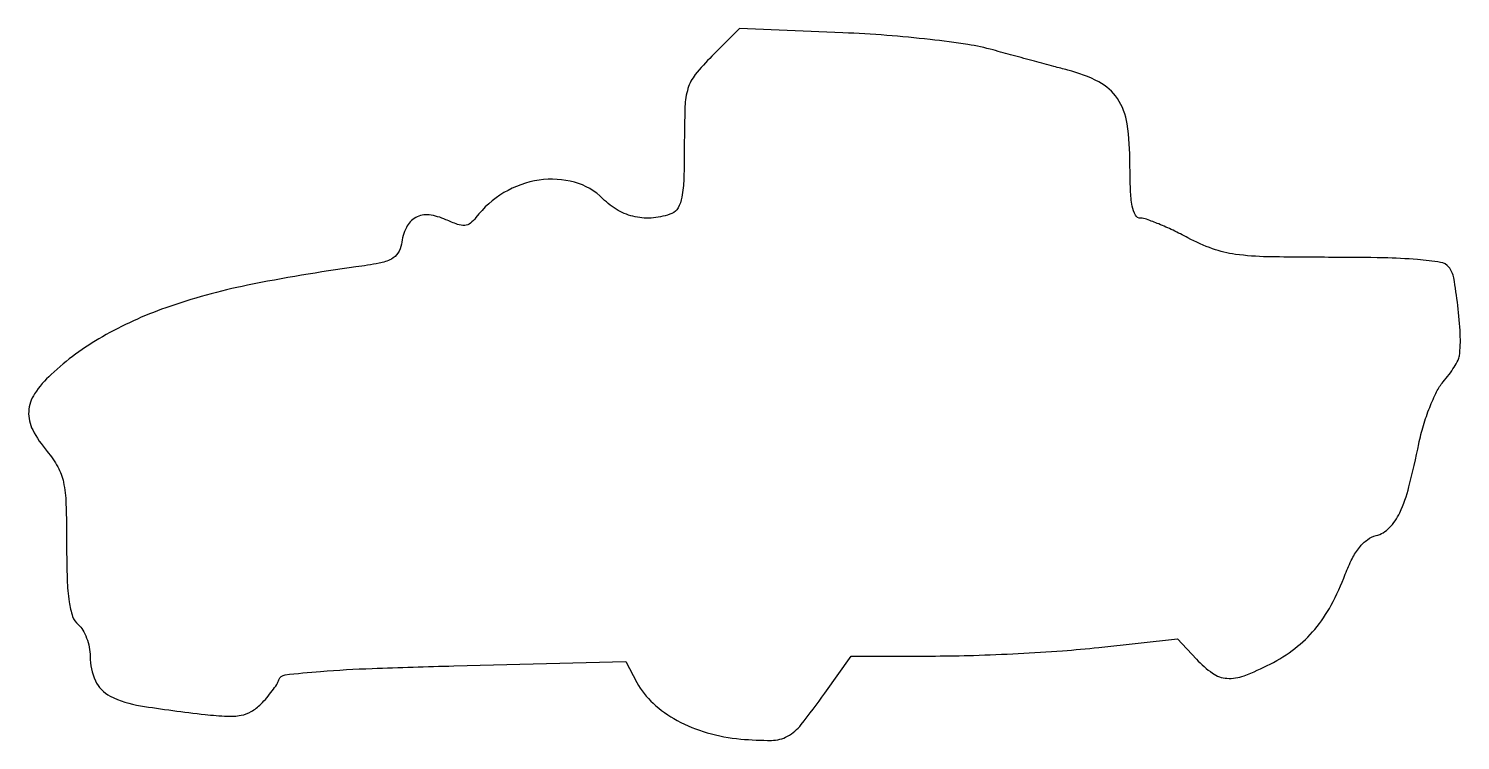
# Model space of a CAD drawing. Extents: x 0 to 183, y 0 to 91.
import ezdxf

# ---------------------------------------------------------------- set-up
doc = ezdxf.new("R2010")
doc.units = 0

msp = doc.modelspace()

# ---------------------------------------------------------------- linework, layer by layer
msp.add_lwpolyline([(87.529451, 87.729451, 0.026437), (85.411487, 85.374837, 0.095902), (84.470784, 83.604618, 0.066075), (84.084688, 81.289887, 0.00833), (84, 76.206989, -0.007914), (83.934355, 72.059715, -0.037578), (83.681541, 69.700995, -0.074022), (83.206326, 68.312115, -0.183764), (82.418213, 67.606989, -0.067394), (80.043644, 67.046429, -0.077276), (77.718323, 67.179128, -0.077101), (75.538869, 68.012313, -0.066687), (73.590909, 69.5, 0.130181), (69.96704, 71.606248, 0.10419), (65.444177, 71.877747, 0.09714), (60.930914, 70.2744, 0.09724), (57.359547, 67.085463, -0.067351), (56.643706, 66.365513, -0.147278), (55.923148, 66.093216, -0.101706), (54.992346, 66.218562, -0.022742), (53.497624, 66.819129, 0.077114), (51.351505, 67.421419, 0.157161), (49.651382, 67.090766, 0.156454), (48.459278, 65.827804, 0.076229), (47.810034, 63.683411, -0.108639), (47.380964, 62.537429, -0.133511), (46.53322, 61.777762, -0.069583), (44.972871, 61.249811, -0.013172), (42, 60.767071, 0.016211), (28.116943, 58.426066, 0.034923), (17.669973, 55.542797, 0.044762), (9.572418, 51.843102, 0.058398), (3.018261, 47.017058, 0.056615), (0.907572, 44.543098, 0.135971), (0.149448, 42.27766, 0.134279), (0.661229, 39.926315, 0.054613), (2.5, 37.182369, -0.048134), (3.872597, 35.190243, -0.075382), (4.597741, 33.243917, -0.044156), (4.921704, 30.508998, -0.007413), (5, 25.228089, 0.008083), (5.071886, 20.781572, 0.028329), (5.32639, 17.928692, 0.044714), (5.774221, 16.058114, 0.139321), (6.5, 15, -0.087727), (7.075248, 14.321276, -0.043386), (7.559375, 13.296497, -0.041276), (7.889151, 12.114677, -0.047439), (8, 10.948984, 0.107609), (8.679179, 7.829747, 0.170261), (10.55716, 5.877743, 0.078121), (14.435788, 4.628851, 0.011222), (22.719591, 3.519363, 0.015533), (25.537213, 3.294504, 0.058182), (27.305625, 3.414341, 0.085931), (28.620641, 3.902327, 0.064746), (29.844591, 4.844591, 0.018844), (30.603675, 5.663156, 0.018141), (31.309099, 6.546726, 0.018409), (31.872942, 7.369725, 0.060598), (32.15447, 7.963411, -0.292458), (32.933629, 8.593486, -0.008007), (37.484254, 9.026827, -0.010543), (44.080983, 9.408826, -0.002859), (54.532918, 9.733357), (76.506895, 10.289892), (77.940721, 7.610764, 0.08497), (80.011084, 4.94824, 0.060584), (83.092829, 2.751334, 0.055085), (86.929334, 1.182217, 0.046858), (91.231923, 0.379116, 0.023403), (95.143987, 0.206531, 0.125042), (97.197142, 0.734073, 0.101086), (98.960482, 2.224688, 0.012688), (101.971007, 6.25), (105.33904, 11), (116.130301, 11, 0.008124), (120.993866, 11.079024, 0.005003), (126.713973, 11.322268, 0.005016), (132.366578, 11.67622, 0.008949), (137.006136, 12.097084), (147.09071, 13.194168), (149.497606, 10.597084, 0.052755), (151.560174, 8.795452, 0.137483), (153.40133, 8.145599, 0.108541), (155.587872, 8.476465, 0.026338), (158.945312, 9.9721, 0.046071), (162.101508, 11.967712, 0.054938), (164.638699, 14.406681, 0.050801), (166.727923, 17.50114, 0.031893), (168.543818, 21.475564, -0.026949), (169.416673, 23.436999, -0.050286), (170.35853, 24.896547, -0.064117), (171.376154, 25.881686, -0.099127), (172.477881, 26.405093, 0.14077), (174.169958, 27.386549, 0.082679), (175.502059, 29.331566, 0.046566), (176.678455, 32.631368, 0.01196), (177.945485, 38.155225, -0.022359), (178.53116, 40.485183, -0.02085), (179.33424, 42.809514, -0.02135), (180.221689, 44.812573, -0.063761), (181.050506, 46.058234, 0.0188), (181.806616, 46.999287, 0.020528), (182.466786, 47.967973, 0.020487), (182.960312, 48.837601, 0.088582), (183.134296, 49.40301, 0.042085), (183.238596, 52.168545, 0.018178), (182.933553, 55.845279, 0.013929), (182.413103, 59.360609, 0.128212), (181.776115, 60.75, 0.184469), (180.726245, 61.352589, 0.018056), (177.773727, 61.708932, 0.01599), (173.436407, 61.934783, 0.005012), (166.93047, 62, -0.004245), (158.579529, 62.070909, -0.029296), (154.493353, 62.380236, -0.053149), (151.562744, 63.098431, -0.035555), (148.403975, 64.5, 0.010922), (146.504719, 65.457233, 0.013331), (144.686417, 66.265625, 0.011869), (143.13484, 66.863761, 0.086265), (142.351061, 67, -0.276071), (141.710438, 67.382897, -0.075555), (141.298522, 68.53807, -0.038536), (141.063696, 70.576888, -0.00941), (141, 73.961045, 0.035943), (140.630721, 79.091456, 0.111023), (139.398022, 82.318846, 0.128211), (137.023983, 84.442461, 0.055648), (133.035565, 85.959967, -0.001956), (131.267969, 86.423178, -0.000719), (128.776072, 87.090465, -0.000713), (126.056291, 87.82713, -0.000856), (123.5, 88.52813, 0.029434), (120.274627, 89.217304, 0.009505), (115.430151, 89.863699, 0.009251), (109.887578, 90.392584, 0.009006), (104.279451, 90.721719), (91.058901, 91.258901)], format="xyb", close=True)

doc.saveas('drawing.dxf')
